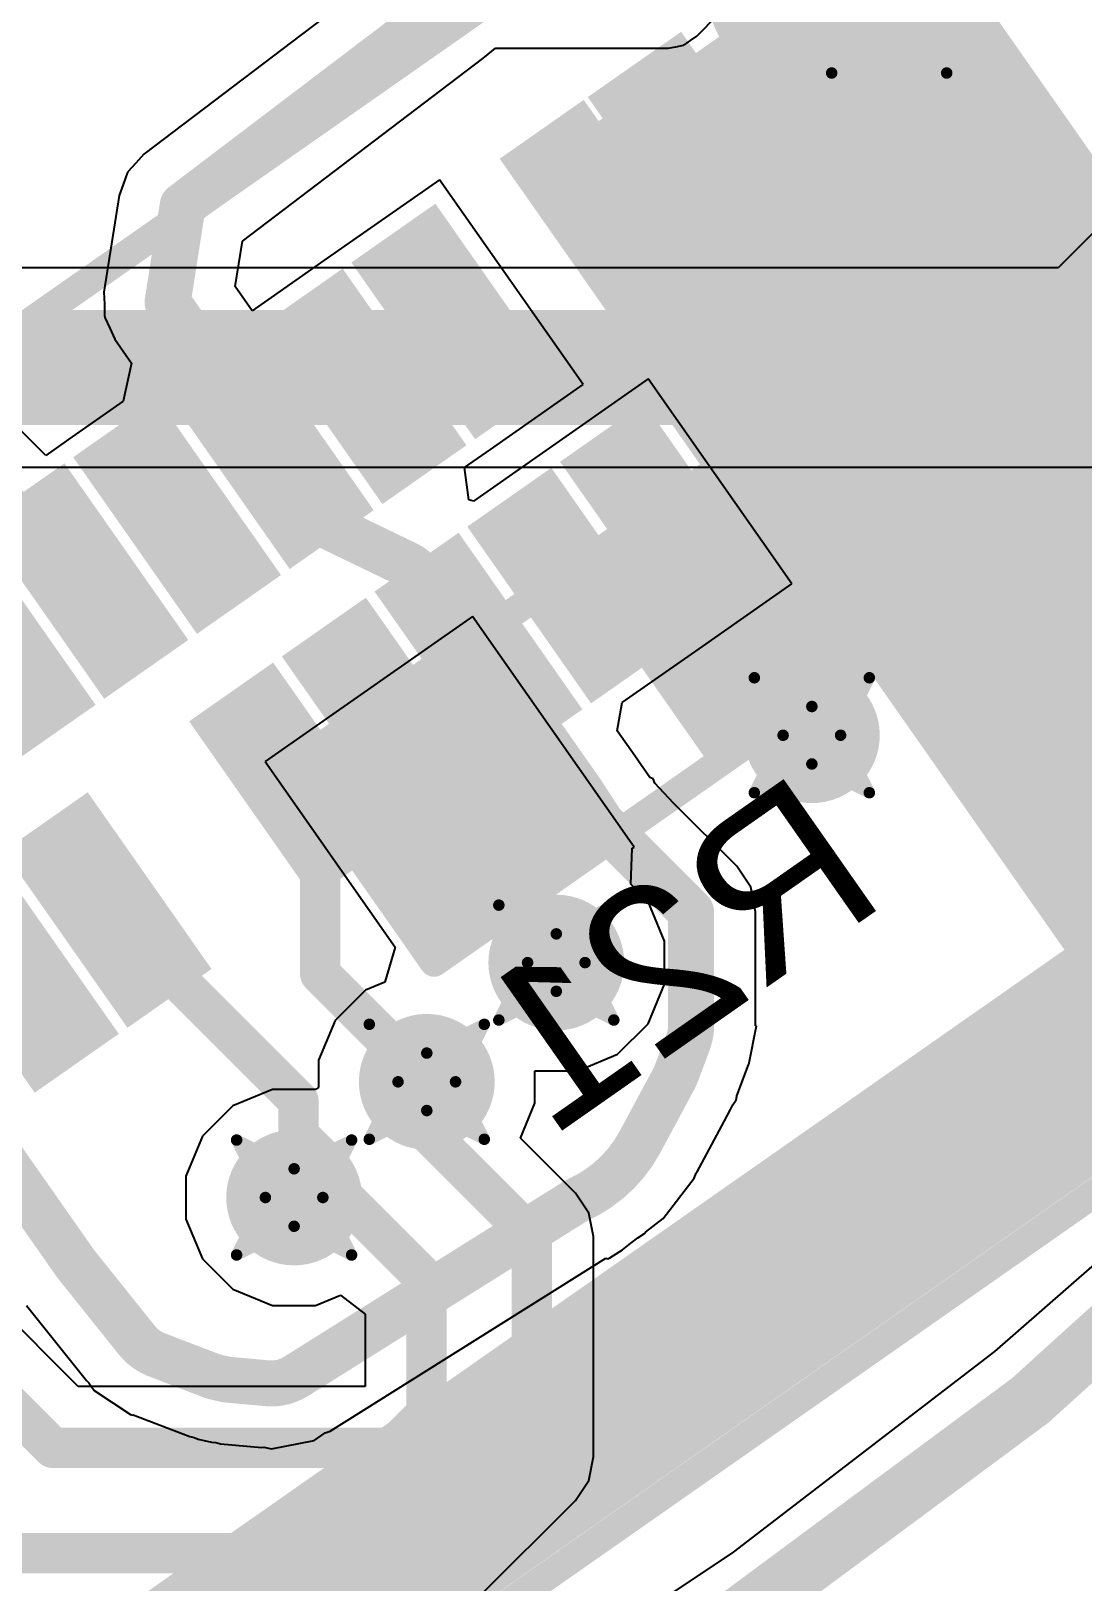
# Model space of a CAD drawing. Header units: inches. Extents: x -8 to 386, y -12 to 64.
# Drawn here: x 24.9 to 29.54, y -4.83 to 2.02 of the extents above; entities that cross this region are included whole.
import ezdxf

# ---------------------------------------------------------------- set-up
doc = ezdxf.new("R2010")
doc.units = ezdxf.units.IN
for name, color, linetype in [('Board_outline', 216, 'Continuous'), ('Bottom Layer', 5, 'Continuous'), ('Bottom Overlay', 54, 'Continuous'), ('Bottom Paste', 16, 'Continuous'), ('Bottom Solder', 6, 'Continuous'), ('Drill Drawing', 1, 'Continuous'), ('Mechanical 13', 56, 'Continuous'), ('Multi-Layer', 9, 'Continuous'), ('Pad Holes', 156, 'Continuous'), ('Top Layer', 1, 'Continuous'), ('Top Overlay', 2, 'Continuous'), ('Top Paste', 8, 'Continuous'), ('Top Solder', 216, 'Continuous'), ('Via Holes', 16, 'Continuous')]:
    doc.layers.add(name, color=color, linetype=linetype)
doc.styles.add('Arial', font='', dxfattribs={"height": 0.2})
doc.styles.get('Arial').set_extended_font_data('Arial')

msp = doc.modelspace()

# ---------------------------------------------------------------- hatches: boundary and pattern name
at = {"layer": 'Bottom Layer'}
h = msp.add_hatch(color=5, dxfattribs=at)
edge = h.paths.add_edge_path()
edge.add_arc((28.97483542459909, 1.425013457007548), 0.4250004199999999, 215.0000000000001, 395.0000000000002)
edge.add_line((29.32297538746576, 1.668783683358846), (28.74940009826759, 2.48793408934375))
edge.add_arc((28.40126013540091, 2.244163862992452), 0.4250004199999999, 35.00000000000021, 215.0000000000001)
edge.add_line((28.05312017253423, 2.000393636641154), (28.62669546173241, 1.18124323065625))
for points in [[(28.05172680291607, 0.0597714659362054), (28.56163625483214, -0.6684547014367084), (27.93744239708393, -1.105519945936206), (27.42753294516785, -0.3772937785632917)], [(26.80334220291607, -0.8143542940637944), (27.31325165483214, -1.542580461436708), (26.68905779708393, -1.979645705936205), (26.17914834516785, -1.251419538563292)]]:
    msp.add_hatch(color=5, dxfattribs=at).paths.add_polyline_path(points)
h = msp.add_hatch(color=5, dxfattribs=at)
edge = h.paths.add_edge_path()
edge.add_arc((28.3464, -1.0922), 0.2999994, 0, 360)
h = msp.add_hatch(color=5, dxfattribs=at)
edge = h.paths.add_edge_path()
edge.add_arc((27.2176367, -2.09695542), 0.2999994, 0, 360)
h = msp.add_hatch(color=5, dxfattribs=at)
edge = h.paths.add_edge_path()
edge.add_arc((26.64553218, -2.62389366), 0.2999994, 0, 360)
h = msp.add_hatch(color=5, dxfattribs=at)
edge = h.paths.add_edge_path()
edge.add_arc((26.05942972, -3.1352236), 0.2999994, 0, 360)
at = {"layer": 'Bottom Paste'}
for points in [[(28.05172680291607, 0.0597714659362054), (28.56163625483214, -0.6684547014367084), (27.93744239708393, -1.105519945936206), (27.42753294516785, -0.3772937785632917)], [(26.80334220291607, -0.8143542940637944), (27.31325165483214, -1.542580461436708), (26.68905779708393, -1.979645705936205), (26.17914834516785, -1.251419538563292)]]:
    msp.add_hatch(color=16, dxfattribs=at).paths.add_polyline_path(points)
at = {"layer": 'Bottom Solder'}
h = msp.add_hatch(color=6, dxfattribs=at)
edge = h.paths.add_edge_path()
edge.add_arc((28.97483542459909, 1.425013457007548), 0.52660042, 215.0000000000001, 395.0000000000001)
edge.add_line((29.40620123516553, 1.727059049292112), (28.83262594596735, 2.546209455277016))
edge.add_arc((28.40126013540091, 2.244163862992452), 0.52660042, 35.00000000000014, 215.0000000000001)
edge.add_line((27.96989432483447, 1.942118270707887), (28.54346961403265, 1.122967864722984))
for points in [[(28.07667728468256, 0.2012726795692331), (28.70313746846517, -0.6934051832032034), (27.91249191531744, -1.247021159569233), (27.28603173153483, -0.3523432967967964)], [(26.82829268468256, -0.6728530804307667), (27.45475286846517, -1.567530943203203), (26.66410731531744, -2.121146919569233), (26.03764713153482, -1.226469056796796)]]:
    msp.add_hatch(color=6, dxfattribs=at).paths.add_polyline_path(points)
at = {"layer": 'Multi-Layer'}
h = msp.add_hatch(color=9, dxfattribs=at)
edge = h.paths.add_edge_path()
edge.add_arc((28.97483542459909, 1.425013457007548), 0.4250004199999999, 215.0000000000001, 395.0000000000002)
edge.add_line((29.32297538746576, 1.668783683358846), (28.74940009826759, 2.48793408934375))
edge.add_arc((28.40126013540091, 2.244163862992452), 0.4250004199999999, 35.00000000000021, 215.0000000000001)
edge.add_line((28.05312017253423, 2.000393636641154), (28.62669546173241, 1.18124323065625))
at = {"layer": 'Pad Holes'}
h = msp.add_hatch(color=7, dxfattribs=at)
edge = h.paths.add_edge_path()
edge.add_arc((28.97483688148323, 1.425011376361356), 0.22499828, 214.9999999999999, 394.9999999999999)
edge.add_line((29.15914468250674, 1.554065087988871), (28.58556647954027, 2.373219655266158))
edge.add_arc((28.40125867851676, 2.244165943638644), 0.22499828, 34.99999999999985, 214.9999999999999)
edge.add_line((28.21695087749326, 2.115112232011129), (28.79052908045972, 1.295957664733841))
at = {"layer": 'Top Layer'}
h = msp.add_hatch(color=1, dxfattribs=at)
edge = h.paths.add_edge_path()
edge.add_arc((28.97483542459909, 1.425013457007548), 0.4250004199999999, 215.0000000000001, 395.0000000000002)
edge.add_line((29.32297538746576, 1.668783683358846), (28.74940009826759, 2.48793408934375))
edge.add_arc((28.40126013540091, 2.244163862992452), 0.4250004199999999, 35.00000000000021, 215.0000000000001)
edge.add_line((28.05312017253423, 2.000393636641154), (28.62669546173241, 1.18124323065625))
for points in [[(29.972, -2.7686), (31.70545856, -1.55482036), (28.79786976, 2.59764784), (27.0644112, 1.3838682)], [(27.49811949721087, 1.703340289187709), (27.74386461900635, 1.875412875947161), (28.17404754278913, 1.261047990812291), (27.92830242099365, 1.088975404052839)], [(27.1090308773605, 1.430895891417663), (27.31381847885672, 1.574289713717206), (27.7440014026395, 0.9599248285823367), (27.53921380114328, 0.8165310062827934)], [(26.45370833736049, 0.9720423514176633), (26.65849593885672, 1.115436173717207), (27.0886788626395, 0.5010712885823366), (26.88389126114328, 0.3576774662827933)], [(26.0441333373605, 0.6852484114176632), (26.24892093885672, 0.8286422337172067), (26.6791038626395, 0.2142773485823367), (26.47431626114328, 0.0708835262827934)], [(25.6345583373605, 0.3984519314176633), (25.83934593885672, 0.5418457537172066), (26.2695288626395, -0.0725191314176633), (26.06474126114328, -0.2159129537172066)], [(27.7850417173605, 0.3782665514176632), (27.98982931885672, 0.5216603737172066), (28.4200122426395, -0.0927045114176633), (28.21522464114327, -0.2360983337172066)], [(25.2249833373605, 0.1116630714176633), (25.42977093885672, 0.2550568937172066), (25.8599538626395, -0.3593079914176633), (25.65516626114328, -0.5027018137172066)], [(27.3754743373605, 0.0914853114176633), (27.58026193885672, 0.2348791337172066), (28.01044486263951, -0.3794857514176632), (27.80565726114327, -0.5228795737172066)], [(24.8154057973605, -0.1751156285823367), (25.02019339885672, -0.0317218062827934), (25.45037632263951, -0.6460866914176632), (25.24558872114328, -0.7894805137172066)], [(26.9658967973605, -0.1953086285823367), (27.17068439885672, -0.0519148062827934), (27.60086732263951, -0.6662796914176632), (27.39607972114327, -0.8096735137172065)], [(24.40583079736049, -0.4619171885823367), (24.61061839885672, -0.3185233662827933), (25.0408013226395, -0.9328882514176632), (24.83601372114328, -1.076282073717207)], [(26.55631417736049, -0.4820949485823368), (26.76110177885672, -0.3387011262827934), (27.1912847026395, -0.9530660114176632), (26.98649710114328, -1.096459833717207)], [(26.1467315573605, -0.7688863485823367), (26.35151915885672, -0.6254925262827933), (26.78170208263951, -1.239857411417663), (26.57691448114327, -1.383251233717206)], [(24.92116428, -6.309403179999999), (31.52003348, -1.68882568), (31.00826412, -0.9579432199999999), (24.40939492, -5.57852072)], [(25.7371667173605, -1.055670128582337), (25.94195431885672, -0.9122763062827934), (26.3721372426395, -1.526641191417663), (26.16734964114328, -1.670035013717206)], [(24.9180065573605, -1.629245308582337), (25.12279415885672, -1.485851486282793), (25.5529770826395, -2.100216371417663), (25.34818948114328, -2.243610193717206)], [(24.5084417173605, -1.916031628582337), (24.71322931885672, -1.772637806282793), (25.1434122426395, -2.387002691417663), (24.93862464114328, -2.530396513717206)]]:
    msp.add_hatch(color=1, dxfattribs=at).paths.add_polyline_path(points)
h = msp.add_hatch(color=1, dxfattribs=at)
edge = h.paths.add_edge_path()
edge.add_arc((28.3464, -1.0922), 0.2999994, 0, 360)
h = msp.add_hatch(color=1, dxfattribs=at)
edge = h.paths.add_edge_path()
edge.add_arc((27.2176367, -2.09695542), 0.2999994, 0, 360)
h = msp.add_hatch(color=1, dxfattribs=at)
edge = h.paths.add_edge_path()
edge.add_arc((26.64553218, -2.62389366), 0.2999994, 0, 360)
h = msp.add_hatch(color=1, dxfattribs=at)
edge = h.paths.add_edge_path()
edge.add_arc((26.05942972, -3.1352236), 0.2999994, 0, 360)
at = {"layer": 'Top Paste'}
for points in [[(27.49811949721087, 1.703340289187709), (27.74386461900635, 1.875412875947161), (28.17404754278913, 1.261047990812291), (27.92830242099365, 1.088975404052839)], [(27.1090308773605, 1.430895891417663), (27.31381847885672, 1.574289713717206), (27.7440014026395, 0.9599248285823367), (27.53921380114328, 0.8165310062827934)], [(26.45370833736049, 0.9720423514176633), (26.65849593885672, 1.115436173717207), (27.0886788626395, 0.5010712885823366), (26.88389126114328, 0.3576774662827933)], [(26.0441333373605, 0.6852484114176632), (26.24892093885672, 0.8286422337172067), (26.6791038626395, 0.2142773485823367), (26.47431626114328, 0.0708835262827934)], [(25.6345583373605, 0.3984519314176633), (25.83934593885672, 0.5418457537172066), (26.2695288626395, -0.0725191314176633), (26.06474126114328, -0.2159129537172066)], [(27.7850417173605, 0.3782665514176632), (27.98982931885672, 0.5216603737172066), (28.4200122426395, -0.0927045114176633), (28.21522464114327, -0.2360983337172066)], [(25.2249833373605, 0.1116630714176633), (25.42977093885672, 0.2550568937172066), (25.8599538626395, -0.3593079914176633), (25.65516626114328, -0.5027018137172066)], [(27.3754743373605, 0.0914853114176633), (27.58026193885672, 0.2348791337172066), (28.01044486263951, -0.3794857514176632), (27.80565726114327, -0.5228795737172066)], [(24.8154057973605, -0.1751156285823367), (25.02019339885672, -0.0317218062827934), (25.45037632263951, -0.6460866914176632), (25.24558872114328, -0.7894805137172066)], [(26.9658967973605, -0.1953086285823367), (27.17068439885672, -0.0519148062827934), (27.60086732263951, -0.6662796914176632), (27.39607972114327, -0.8096735137172065)], [(24.40583079736049, -0.4619171885823367), (24.61061839885672, -0.3185233662827933), (25.0408013226395, -0.9328882514176632), (24.83601372114328, -1.076282073717207)], [(26.55631417736049, -0.4820949485823368), (26.76110177885672, -0.3387011262827934), (27.1912847026395, -0.9530660114176632), (26.98649710114328, -1.096459833717207)], [(26.1467315573605, -0.7688863485823367), (26.35151915885672, -0.6254925262827933), (26.78170208263951, -1.239857411417663), (26.57691448114327, -1.383251233717206)], [(25.7371667173605, -1.055670128582337), (25.94195431885672, -0.9122763062827934), (26.3721372426395, -1.526641191417663), (26.16734964114328, -1.670035013717206)], [(24.9180065573605, -1.629245308582337), (25.12279415885672, -1.485851486282793), (25.5529770826395, -2.100216371417663), (25.34818948114328, -2.243610193717206)], [(24.5084417173605, -1.916031628582337), (24.71322931885672, -1.772637806282793), (25.1434122426395, -2.387002691417663), (24.93862464114328, -2.530396513717206)]]:
    msp.add_hatch(color=8, dxfattribs=at).paths.add_polyline_path(points)
at = {"layer": 'Top Solder'}
h = msp.add_hatch(color=216, dxfattribs=at)
edge = h.paths.add_edge_path()
edge.add_arc((28.97483542459909, 1.425013457007548), 0.52660042, 215.0000000000001, 395.0000000000001)
edge.add_line((29.40620123516553, 1.727059049292112), (28.83262594596735, 2.546209455277016))
edge.add_arc((28.40126013540091, 2.244163862992452), 0.52660042, 35.00000000000014, 215.0000000000001)
edge.add_line((27.96989432483447, 1.942118270707887), (28.54346961403265, 1.122967864722984))
for points in [[(27.35661828357784, 1.728290770954204), (27.76881510077284, 2.016914089580188), (28.31554875642215, 1.236097509045796), (27.90335193922715, 0.9474741904198112)], [(26.96752966372747, 1.455846373184158), (27.33876896062322, 1.715790927350234), (27.88550261627253, 0.9349743468158415), (27.51426331937678, 0.6750297926497655)], [(26.31220712372747, 0.9969928331841585), (26.68344642062322, 1.256937387350235), (27.23018007627253, 0.4761208068158413), (26.85894077937678, 0.2161762526497655)], [(25.90263212372747, 0.7101988931841586), (26.27387142062322, 0.9701434473502345), (26.82060507627252, 0.1893268668158414), (26.44936577937678, -0.0706176873502345)], [(25.49305712372747, 0.4234024131841586), (25.86429642062322, 0.6833469673502345), (26.41103007627252, -0.0974696131841586), (26.03979077937678, -0.3574141673502345)], [(27.64354050372747, 0.4032170331841586), (28.01477980062321, 0.6631615873502344), (28.56151345627253, -0.1176549931841586), (28.19027415937678, -0.3775995473502344)], [(25.08348212372747, 0.1366135531841586), (25.45472142062322, 0.3965581073502344), (26.00145507627253, -0.3842584731841586), (25.63021577937678, -0.6442030273502345)], [(27.23397312372747, 0.1164357931841586), (27.60521242062321, 0.3763803473502345), (28.15194607627253, -0.4044362331841586), (27.78070677937678, -0.6643807873502344)], [(24.67390458372747, -0.1501651468158414), (25.04514388062322, 0.1097794073502345), (25.59187753627253, -0.6710371731841586), (25.22063823937678, -0.9309817273502344)], [(26.82439558372747, -0.1703581468158414), (27.19563488062321, 0.0895864073502345), (27.74236853627253, -0.6912301731841586), (27.37112923937678, -0.9511747273502345)], [(24.26432958372747, -0.4369667068158414), (24.63556888062321, -0.1770221526497655), (25.18230253627253, -0.9578387331841586), (24.81106323937678, -1.217783287350234)], [(26.41481296372747, -0.4571444668158413), (26.78605226062322, -0.1971999126497655), (27.33278591627253, -0.9780164931841585), (26.96154661937678, -1.237961047350234)], [(26.00523034372747, -0.7439358668158413), (26.37646964062322, -0.4839913126497655), (26.92320329627253, -1.264807893184159), (26.55196399937678, -1.524752447350235)], [(25.59566550372747, -1.030719646815841), (25.96690480062322, -0.7707750926497655), (26.51363845627253, -1.551591673184159), (26.14239915937678, -1.811536227350234)], [(24.77650534372747, -1.604294826815841), (25.14774464062322, -1.344350272649765), (25.69447829627252, -2.125166853184159), (25.32323899937678, -2.385111407350235)], [(24.36694050372747, -1.891081146815841), (24.73817980062321, -1.631136592649766), (25.28491345627253, -2.411953173184159), (24.91367415937678, -2.671897727350234)]]:
    msp.add_hatch(color=216, dxfattribs=at).paths.add_polyline_path(points)
at = {"layer": 'Via Holes'}
h = msp.add_hatch(color=7, dxfattribs=at)
edge = h.paths.add_edge_path()
edge.add_arc((28.3464, -1.0922), 0.1499997, 0, 360)
h = msp.add_hatch(color=7, dxfattribs=at)
edge = h.paths.add_edge_path()
edge.add_arc((27.2176367, -2.09695542), 0.1499997, 0, 360)
h = msp.add_hatch(color=7, dxfattribs=at)
edge = h.paths.add_edge_path()
edge.add_arc((26.64553218, -2.62389366), 0.1499997, 0, 360)
h = msp.add_hatch(color=7, dxfattribs=at)
edge = h.paths.add_edge_path()
edge.add_arc((26.05942972, -3.1352236), 0.1499997, 0, 360)

# ---------------------------------------------------------------- linework, layer by layer
at = {"layer": 'Board_outline', "const_width": 0.254}
msp.add_lwpolyline([(37.53680072, 13.3604, 1), (-7.46320072, 13.3604, 1)], format="xyb", close=True, dxfattribs=at)
at = {"layer": 'Bottom Layer'}
for p, q in [((29.8111418, 1.35076184), (29.43403816, 0.9736581999999999)), ((29.43403816, 0.9736581999999999), (19.68727076, 0.9736581999999999)), ((23.22303458, 0.0931418), (29.6164, 0.0931418)), ((26.84700498, -0.56672734), (25.9315204, -1.2077573)), ((27.5608796, -1.5862427), (26.84700498, -0.56672734)), ((25.9315204, -1.2077573), (26.50639352, -2.0287615)), ((27.54723217999999, -1.75083978), (27.55305386, -1.59172148)), ((27.55305386, -1.59172148), (27.5608796, -1.5862427)), ((27.62269558, -1.82630318), (27.54723217999999, -1.75083978)), ((27.6954361, -2.00191624), (27.62269558, -1.82630318)), ((26.50639352, -2.0287615), (26.45981246, -2.18365578)), ((27.6954361, -2.1919946), (27.6954361, -2.00191624)), ((26.45981246, -2.18365578), (26.37487994, -2.21883478)), ((27.62269558, -2.36760766), (27.6954361, -2.1919946)), ((26.37487994, -2.21883478), (26.2404733, -2.35324142)), ((26.2404733, -2.35324142), (26.16773278, -2.52885448)), ((27.48828894, -2.5020143), (27.62269558, -2.36760766)), ((26.16773278, -2.52885448), (26.16773278, -2.6485596)), ((27.31267588, -2.57475482), (27.48828894, -2.5020143)), ((27.12333158, -2.71893284), (27.12333158, -2.57475482)), ((27.12333158, -2.57475482), (27.31267588, -2.57475482)), ((25.96439054, -2.6574242), (25.78877748, -2.73016472)), ((26.15446636, -2.6574242), (25.96439054, -2.6574242)), ((26.16773278, -2.6485596), (26.15446636, -2.6574242)), ((25.78877748, -2.73016472), (25.65437084, -2.86457136)), ((27.05941502, -2.87324546), (27.12333158, -2.71893284)), ((25.65437084, -2.86457136), (25.58163032, -3.04018442)), ((27.30170054, -3.11553098), (27.05941502, -2.87324546)), ((30.24873808, -2.85583884), (29.1539168, -3.815969)), ((25.58163032, -3.04018442), (25.58163032, -3.23026278)), ((27.36064632, -3.20375026), (27.30170054, -3.11553098)), ((27.38134478, -3.30781152), (27.36064632, -3.20375026)), ((25.58163032, -3.23026278), (25.65437084, -3.40587584)), ((27.38134478, -4.28193454), (27.38134478, -3.30781152)), ((25.1062363, -3.96987522), (24.52892478, -3.3925637)), ((25.65437084, -3.40587584), (25.78877748, -3.54028248)), ((25.78877748, -3.54028248), (25.96439054, -3.613023)), ((25.96439054, -3.613023), (26.1544689, -3.613023)), ((26.1544689, -3.613023), (26.26454488, -3.567429999999999)), ((26.26454488, -3.567429999999999), (26.37267522, -3.65115348)), ((26.37267522, -3.65115348), (26.37267522, -3.96987522)), ((29.1539168, -3.815969), (27.99865368, -4.702436619999999)), ((26.37267522, -3.96987522), (25.1062363, -3.96987522)), ((27.36064632, -4.3859958), (27.38134478, -4.28193454)), ((27.30170054, -4.47421508), (27.36064632, -4.3859958)), ((26.87701508, -4.89890054), (27.30170054, -4.47421508)), ((27.99865368, -4.702436619999999), (26.78786108, -5.51146218))]:
    msp.add_line(p, q, dxfattribs=at)
for points, const_width in [([(29.6164, 0.5334), (30.2514, 1.1684)], 0.508), ([(18.1864, 0.5334), (29.6164, 0.5334)], 0.508), ([(27.9945846, -0.5228742399999999), (28.3464, -1.0922)], 0.254), ([(26.7462, -1.397), (27.2176367, -2.09695542)], 0.2032), ([(26.64553218, -2.8439237), (26.64553218, -2.62389366)], 0.1778), ([(26.64553218, -2.8439237), (27.10942, -3.30781152)], 0.1778), ([(26.05942972, -3.1352236), (26.27947499999999, -3.1352236)], 0.1778), ([(26.27947499999999, -3.1352236), (26.6446, -3.500348599999999)], 0.1778), ([(27.10942, -4.28193454), (27.10942, -3.30781152)], 0.1778), ([(24.257, -3.5052), (24.9936, -4.2418)], 0.1778), ([(26.6446, -4.089399999999999), (26.6446, -3.500348599999999)], 0.1778), ([(26.4922, -4.2418), (26.6446, -4.089399999999999)], 0.1778), ([(24.9936, -4.2418), (26.4922, -4.2418)], 0.1778), ([(26.68473454, -4.706619999999999), (27.10942, -4.28193454)], 0.1778), ([(24.80106292, -4.706619999999999), (26.68473454, -4.706619999999999)], 0.1778)]:
    msp.add_lwpolyline(points, dxfattribs=dict(at, const_width=const_width))
for points, const_width in [([(29.4894, 0.5334, 1), (29.7434, 0.5334, 1)], 0.254), ([(29.4894, 0.5334, 1), (29.7434, 0.5334, 1)], 0.254), ([(27.9310846, -0.5228742399999999, 1), (28.0580846, -0.5228742399999999, 1)], 0.127), ([(28.2829, -1.0922, 1), (28.4099, -1.0922, 1)], 0.127), ([(26.6954, -1.397, 1), (26.797, -1.397, 1)], 0.1016), ([(27.1668367, -2.09695542, 1), (27.2684367, -2.09695542, 1)], 0.1016), ([(26.60108218, -2.62389366, 1), (26.68998218, -2.62389366, 1)], 0.0889), ([(26.60108218, -2.8439237, 1), (26.68998218, -2.8439237, 1)], 0.0889), ([(26.60108218, -2.8439237, 1), (26.68998218, -2.8439237, 1)], 0.0889), ([(26.01497972, -3.1352236, 1), (26.10387972, -3.1352236, 1)], 0.0889), ([(26.235025, -3.1352236, 1), (26.323925, -3.1352236, 1)], 0.0889), ([(26.235025, -3.1352236, 1), (26.323925, -3.1352236, 1)], 0.0889), ([(27.06497, -3.30781152, 1), (27.15387, -3.30781152, 1)], 0.0889), ([(27.06497, -3.30781152, 1), (27.15387, -3.30781152, 1)], 0.0889), ([(26.60015, -3.500348599999999, 1), (26.68905, -3.500348599999999, 1)], 0.0889), ([(26.60015, -3.500348599999999, 1), (26.68905, -3.500348599999999, 1)], 0.0889), ([(26.60015, -4.089399999999999, 1), (26.68905, -4.089399999999999, 1)], 0.0889), ([(26.60015, -4.089399999999999, 1), (26.68905, -4.089399999999999, 1)], 0.0889), ([(24.94915, -4.2418, 1), (25.03805, -4.2418, 1)], 0.0889), ([(24.94915, -4.2418, 1), (25.03805, -4.2418, 1)], 0.0889), ([(26.44775, -4.2418, 1), (26.53665, -4.2418, 1)], 0.0889), ([(26.44775, -4.2418, 1), (26.53665, -4.2418, 1)], 0.0889), ([(27.06497, -4.28193454, 1), (27.15387, -4.28193454, 1)], 0.0889), ([(27.06497, -4.28193454, 1), (27.15387, -4.28193454, 1)], 0.0889), ([(26.64028454, -4.706619999999999, 1), (26.72918454, -4.706619999999999, 1)], 0.0889), ([(26.64028454, -4.706619999999999, 1), (26.72918454, -4.706619999999999, 1)], 0.0889)]:
    msp.add_lwpolyline(points, format="xyb", close=True, dxfattribs=dict(at, const_width=const_width))
at = {"layer": 'Bottom Overlay', "const_width": 0.127}
for points in [[(26.06573654, -1.22230642), (28.06315698, 0.17630394)], [(28.06315698, 0.17630394), (28.67504806, -0.69756782)], [(26.67762762, -2.09617818), (28.67504806, -0.69756782)], [(26.06573654, -1.22230642), (26.67762762, -2.09617818)]]:
    msp.add_lwpolyline(points, dxfattribs=at)
at = {"layer": 'Bottom Overlay', "const_width": 0.0635}
for points in [[(28.03140698, 0.17630394, 1), (28.09490698, 0.17630394, 1)], [(28.03140698, 0.17630394, 1), (28.09490698, 0.17630394, 1)], [(28.64329806, -0.69756782, 1), (28.70679806, -0.69756782, 1)], [(28.64329806, -0.69756782, 1), (28.70679806, -0.69756782, 1)], [(26.03398654, -1.22230642, 1), (26.09748654, -1.22230642, 1)], [(26.03398654, -1.22230642, 1), (26.09748654, -1.22230642, 1)], [(26.64587762, -2.09617818, 1), (26.70937762, -2.09617818, 1)], [(26.64587762, -2.09617818, 1), (26.70937762, -2.09617818, 1)]]:
    msp.add_lwpolyline(points, format="xyb", close=True, dxfattribs=at)
at = {"layer": 'Drill Drawing'}
for points, const_width in [([(28.94204778, 1.83458866, 1), (28.43404778, 1.83458866, 1)], 0.0508), ([(28.42134778, 1.83458866, 1), (28.44674778, 1.83458866, 1)], 0.0254), ([(28.92934778, 1.83458866, 1), (28.95474778, 1.83458866, 1)], 0.0254), ([(28.0797, -0.8382, 1), (28.1051, -0.8382, 1)], 0.0254), ([(28.0797, -0.8382, 1), (28.1051, -0.8382, 1)], 0.0254), ([(28.5877, -0.8382, 1), (28.6131, -0.8382, 1)], 0.0254), ([(28.5877, -0.8382, 1), (28.6131, -0.8382, 1)], 0.0254), ([(28.3337, -0.9652, 1), (28.3591, -0.9652, 1)], 0.0254), ([(28.3337, -0.9652, 1), (28.3591, -0.9652, 1)], 0.0254), ([(28.2067, -1.0922, 1), (28.2321, -1.0922, 1)], 0.0254), ([(28.2067, -1.0922, 1), (28.2321, -1.0922, 1)], 0.0254), ([(28.4607, -1.0922, 1), (28.4861, -1.0922, 1)], 0.0254), ([(28.4607, -1.0922, 1), (28.4861, -1.0922, 1)], 0.0254), ([(28.3337, -1.2192, 1), (28.3591, -1.2192, 1)], 0.0254), ([(28.3337, -1.2192, 1), (28.3591, -1.2192, 1)], 0.0254), ([(28.0797, -1.3462, 1), (28.1051, -1.3462, 1)], 0.0254), ([(28.0797, -1.3462, 1), (28.1051, -1.3462, 1)], 0.0254), ([(28.5877, -1.3462, 1), (28.6131, -1.3462, 1)], 0.0254), ([(28.5877, -1.3462, 1), (28.6131, -1.3462, 1)], 0.0254), ([(26.9509367, -1.84295542, 1), (26.9763367, -1.84295542, 1)], 0.0254), ([(26.9509367, -1.84295542, 1), (26.9763367, -1.84295542, 1)], 0.0254), ([(27.4589367, -1.84295542, 1), (27.4843367, -1.84295542, 1)], 0.0254), ([(27.4589367, -1.84295542, 1), (27.4843367, -1.84295542, 1)], 0.0254), ([(27.2049367, -1.96995542, 1), (27.2303367, -1.96995542, 1)], 0.0254), ([(27.2049367, -1.96995542, 1), (27.2303367, -1.96995542, 1)], 0.0254), ([(27.0779367, -2.09695542, 1), (27.1033367, -2.09695542, 1)], 0.0254), ([(27.0779367, -2.09695542, 1), (27.1033367, -2.09695542, 1)], 0.0254), ([(27.3319367, -2.09695542, 1), (27.3573367, -2.09695542, 1)], 0.0254), ([(27.3319367, -2.09695542, 1), (27.3573367, -2.09695542, 1)], 0.0254), ([(27.2049367, -2.22395542, 1), (27.2303367, -2.22395542, 1)], 0.0254), ([(27.2049367, -2.22395542, 1), (27.2303367, -2.22395542, 1)], 0.0254), ([(26.9509367, -2.35095542, 1), (26.9763367, -2.35095542, 1)], 0.0254), ([(26.9509367, -2.35095542, 1), (26.9763367, -2.35095542, 1)], 0.0254), ([(27.4589367, -2.35095542, 1), (27.4843367, -2.35095542, 1)], 0.0254), ([(27.4589367, -2.35095542, 1), (27.4843367, -2.35095542, 1)], 0.0254), ([(26.37883218, -2.36989366, 1), (26.40423218, -2.36989366, 1)], 0.0254), ([(26.37883218, -2.36989366, 1), (26.40423218, -2.36989366, 1)], 0.0254), ([(26.88683218, -2.36989366, 1), (26.91223218, -2.36989366, 1)], 0.0254), ([(26.88683218, -2.36989366, 1), (26.91223218, -2.36989366, 1)], 0.0254), ([(26.63283218, -2.49689366, 1), (26.65823218, -2.49689366, 1)], 0.0254), ([(26.63283218, -2.49689366, 1), (26.65823218, -2.49689366, 1)], 0.0254), ([(26.50583218, -2.62389366, 1), (26.53123218, -2.62389366, 1)], 0.0254), ([(26.50583218, -2.62389366, 1), (26.53123218, -2.62389366, 1)], 0.0254), ([(26.75983218, -2.62389366, 1), (26.78523218, -2.62389366, 1)], 0.0254), ([(26.75983218, -2.62389366, 1), (26.78523218, -2.62389366, 1)], 0.0254), ([(26.63283218, -2.75089366, 1), (26.65823218, -2.75089366, 1)], 0.0254), ([(26.63283218, -2.75089366, 1), (26.65823218, -2.75089366, 1)], 0.0254), ([(25.79272972, -2.8812236, 1), (25.81812972, -2.8812236, 1)], 0.0254), ([(25.79272972, -2.8812236, 1), (25.81812972, -2.8812236, 1)], 0.0254), ([(26.30072972, -2.8812236, 1), (26.32612972, -2.8812236, 1)], 0.0254), ([(26.30072972, -2.8812236, 1), (26.32612972, -2.8812236, 1)], 0.0254), ([(26.37883218, -2.87789366, 1), (26.40423218, -2.87789366, 1)], 0.0254), ([(26.37883218, -2.87789366, 1), (26.40423218, -2.87789366, 1)], 0.0254), ([(26.88683218, -2.87789366, 1), (26.91223218, -2.87789366, 1)], 0.0254), ([(26.88683218, -2.87789366, 1), (26.91223218, -2.87789366, 1)], 0.0254), ([(26.04672972, -3.0082236, 1), (26.07212972, -3.0082236, 1)], 0.0254), ([(26.04672972, -3.0082236, 1), (26.07212972, -3.0082236, 1)], 0.0254), ([(25.91972972, -3.1352236, 1), (25.94512972, -3.1352236, 1)], 0.0254), ([(25.91972972, -3.1352236, 1), (25.94512972, -3.1352236, 1)], 0.0254), ([(26.17372972, -3.1352236, 1), (26.19912972, -3.1352236, 1)], 0.0254), ([(26.17372972, -3.1352236, 1), (26.19912972, -3.1352236, 1)], 0.0254), ([(26.04672972, -3.2622236, 1), (26.07212972, -3.2622236, 1)], 0.0254), ([(26.04672972, -3.2622236, 1), (26.07212972, -3.2622236, 1)], 0.0254), ([(25.79272972, -3.3892236, 1), (25.81812972, -3.3892236, 1)], 0.0254), ([(25.79272972, -3.3892236, 1), (25.81812972, -3.3892236, 1)], 0.0254), ([(26.30072972, -3.3892236, 1), (26.32612972, -3.3892236, 1)], 0.0254), ([(26.30072972, -3.3892236, 1), (26.32612972, -3.3892236, 1)], 0.0254)]:
    msp.add_lwpolyline(points, format="xyb", close=True, dxfattribs=dict(at, const_width=const_width))
at = {"layer": 'Drill Drawing', "const_width": 0.0508}
for points in [[(28.0924, -0.8382), (28.3464, -0.9652)], [(28.0924, -0.8382), (28.2194, -1.0922)], [(28.3464, -0.9652), (28.6004, -0.8382)], [(28.4734, -1.0922), (28.6004, -0.8382)], [(28.0924, -1.3462), (28.2194, -1.0922)], [(28.4734, -1.0922), (28.6004, -1.3462)], [(28.0924, -1.3462), (28.3464, -1.2192)], [(28.3464, -1.2192), (28.6004, -1.3462)], [(26.9636367, -1.84295542), (27.2176367, -1.96995542)], [(26.9636367, -1.84295542), (27.0906367, -2.09695542)], [(27.2176367, -1.96995542), (27.4716367, -1.84295542)], [(27.3446367, -2.09695542), (27.4716367, -1.84295542)], [(26.9636367, -2.35095542), (27.0906367, -2.09695542)], [(27.3446367, -2.09695542), (27.4716367, -2.35095542)], [(26.9636367, -2.35095542), (27.2176367, -2.22395542)], [(27.2176367, -2.22395542), (27.4716367, -2.35095542)], [(26.39153218, -2.36989366), (26.64553218, -2.49689366)], [(26.39153218, -2.36989366), (26.51853218, -2.62389366)], [(26.64553218, -2.49689366), (26.89953218, -2.36989366)], [(26.77253218, -2.62389366), (26.89953218, -2.36989366)], [(26.39153218, -2.87789366), (26.51853218, -2.62389366)], [(26.77253218, -2.62389366), (26.89953218, -2.87789366)], [(26.39153218, -2.87789366), (26.64553218, -2.75089366)], [(26.64553218, -2.75089366), (26.89953218, -2.87789366)], [(25.80542972, -2.8812236), (26.05942972, -3.0082236)], [(25.80542972, -2.8812236), (25.93242972, -3.1352236)], [(26.05942972, -3.0082236), (26.31342972, -2.8812236)], [(26.18642972, -3.1352236), (26.31342972, -2.8812236)], [(25.80542972, -3.3892236), (25.93242972, -3.1352236)], [(26.18642972, -3.1352236), (26.31342972, -3.3892236)], [(25.80542972, -3.3892236), (26.05942972, -3.2622236)], [(26.05942972, -3.2622236), (26.31342972, -3.3892236)]]:
    msp.add_lwpolyline(points, dxfattribs=at)
at = {"layer": 'Mechanical 13', "const_width": 0.127}
msp.add_lwpolyline([(20.27718322, -2.49827288), (28.34583104, 3.15145166)], dxfattribs=at)
at = {"layer": 'Top Layer'}
for p, q in [((26.53951766, 2.34510326), (25.39506478, 1.47572222)), ((27.83969286, 1.99828658), (27.92851158, 2.0890611)), ((27.80964212, 1.97773036), (27.83830348, 1.99687942)), ((27.83830348, 1.99687942), (27.83886481999999, 1.99772016)), ((27.83886481999999, 1.99772016), (27.83969286, 1.99828658)), ((26.90078948, 1.90425578), (26.94928062, 1.94378326)), ((26.94928062, 1.94378326), (27.7101173, 1.94378326)), ((27.7101173, 1.94378326), (27.71110282, 1.94397884)), ((27.71110282, 1.94397884), (27.71209342, 1.94379342)), ((27.71209342, 1.94379342), (27.74576366, 1.95087494)), ((27.74576366, 1.95087494), (27.77948978, 1.95758308)), ((27.77948978, 1.95758308), (27.78032798, 1.95814188)), ((27.78032798, 1.95814188), (27.7813135, 1.95835016)), ((27.7813135, 1.95835016), (27.80964212, 1.97773036)), ((25.83110658, 1.0914634), (26.89312122, 1.89822074)), ((26.89312122, 1.89822074), (26.89640798, 1.90193168)), ((26.89640798, 1.90193168), (26.90078948, 1.90425578)), ((24.96215734, 0.14469364), (23.44992008, 1.6569309)), ((25.39506478, 1.47572222), (25.36005342, 1.43618966)), ((25.32137176, 1.39250928), (25.30410484, 1.34244588)), ((25.32323104, 1.39460986), (25.32137176, 1.39250928)), ((25.32419878, 1.39724638), (25.32323104, 1.39460986)), ((25.36005342, 1.43618966), (25.32419878, 1.39724638)), ((25.30410484, 1.34244588), (25.28593368, 1.29288794)), ((26.70215894, 1.36306306), (26.2060817, 1.01570536)), ((27.3363055, 0.4574082799999999), (26.70215894, 1.36306306)), ((25.28593368, 1.29288794), (25.2191012, 0.86548722)), ((25.79974012, 0.89086944), (25.83110658, 1.0914634)), ((26.20608424, 1.01570028), (25.8747768, 0.783717)), ((26.2060817, 1.01570536), (26.20608424, 1.01570028)), ((25.2191012, 0.86548722), (25.22127798, 0.8127009399999999)), ((25.8747768, 0.783717), (25.79974012, 0.89086944)), ((25.22127798, 0.8127009399999999), (25.22243622, 0.7598029)), ((25.22243622, 0.7598029), (25.22356398, 0.7572374999999999)), ((25.22356398, 0.7572374999999999), (25.22368082, 0.75442826)), ((25.22368082, 0.75442826), (25.24595662, 0.70635368)), ((25.24595662, 0.70635368), (25.2672088, 0.65806574)), ((25.2672088, 0.65806574), (25.3413514, 0.5521934599999999)), ((25.3413514, 0.5521934599999999), (25.3040388, 0.38407086)), ((27.62392494, 0.48250602), (27.1278477, 0.13514832)), ((28.2580715, -0.42314876), (27.62392494, 0.48250602)), ((26.92672796, 0.17061942), (27.3363055, 0.4574082799999999)), ((25.3040388, 0.38407086), (25.06386148, 0.21589746)), ((25.0638564, 0.21590508), (24.96215734, 0.14469364)), ((25.06386148, 0.21589746), (25.0638564, 0.21590508)), ((26.81230096, 0.09049004), (26.9267305, 0.17061434)), ((26.9267305, 0.17061434), (26.92672796, 0.17061942)), ((26.83150844, -0.05110226), (26.81230096, 0.09049004)), ((27.12785024, 0.13514578), (26.85212308, -0.05791962)), ((27.1278477, 0.13514832), (27.12785024, 0.13514578)), ((26.85129758, -0.05813044), (26.83150844, -0.05110226)), ((26.85212308, -0.05791962), (26.85129758, -0.05813044)), ((27.84849142, -0.7099401599999999), (28.2580715, -0.42314876)), ((27.50881976, -0.9477857599999999), (27.84849396, -0.7099426999999999)), ((27.84849396, -0.7099426999999999), (27.84849142, -0.7099401599999999)), ((27.48676748, -1.07286044), (27.50881976, -0.9477857599999999)), ((27.5637498, -1.18279672), (27.48676748, -1.07286044)), ((27.56396316, -1.18328186), (27.5637498, -1.18279672)), ((27.63142048, -1.27957834), (27.56396316, -1.18328186)), ((27.64550478, -1.28541526), (27.63142048, -1.27957834)), ((27.65304096, -1.30361182), (27.64550478, -1.28541526)), ((27.73491532, -1.39196572), (27.65304096, -1.30361182)), ((28.01442454, -1.67147748), (27.73491532, -1.39196572)), ((28.01443216, -1.67148256), (28.01442454, -1.67147748)), ((28.07618464, -1.763903), (28.01443216, -1.67148256)), ((28.09786862, -1.8729198), (28.07618464, -1.763903)), ((28.09786862, -2.23005142), (28.09786862, -1.8729198)), ((28.09787116, -2.376144599999999), (28.09786862, -2.23005142)), ((28.06769596, -2.54786892), (28.10185134, -2.37615222)), ((28.10185134, -2.37615222), (28.09787116, -2.376144599999999)), ((28.01473442, -2.6863548), (28.06645644, -2.5484328)), ((28.06645644, -2.5484328), (28.0676985, -2.54786892)), ((28.0676985, -2.54786892), (28.06769596, -2.54786892)), ((27.98775708, -2.745867), (27.99702554, -2.72620486)), ((27.99702554, -2.72620486), (28.01234428, -2.70328898)), ((28.01234428, -2.70328898), (28.01564374, -2.6866977)), ((28.01564374, -2.6866977), (28.01473442, -2.6863548)), ((27.83785898, -3.02503586), (27.96061718, -2.79639776)), ((27.96061718, -2.79639776), (27.98775708, -2.745867)), ((30.24873808, -2.85583884), (29.1539168, -3.815969)), ((27.68890322, -3.22870322), (27.82656106, -3.04930556)), ((27.82656106, -3.04930556), (27.835352, -3.02808132)), ((27.835352, -3.02808132), (27.83785898, -3.02503586)), ((27.6077807, -3.29391518), (27.6118447, -3.28783188)), ((27.6118447, -3.28783188), (27.68890322, -3.22870322)), ((27.5095081, -3.3663636), (27.5471255, -3.33749142)), ((27.5471255, -3.33749142), (27.57787474, -3.31389736)), ((27.57787474, -3.31389736), (27.6077807, -3.29391518)), ((26.21917286, -4.167210359999999), (27.4359751, -3.40372954)), ((27.4359751, -3.40372954), (27.44452982, -3.4062416)), ((27.44452982, -3.4062416), (27.4545933, -3.402076)), ((27.4545933, -3.402076), (27.5094319, -3.36640932)), ((27.5094319, -3.36640932), (27.5095081, -3.3663636)), ((24.87750676, -3.61290616), (25.14277166, -3.94448792)), ((29.1539168, -3.815969), (27.99865368, -4.702436619999999)), ((25.14277166, -3.94448792), (25.14312726, -3.944934959999999)), ((25.14312726, -3.944934959999999), (25.14313234, -3.94494004)), ((25.14313234, -3.94494004), (25.14317806, -3.94499592)), ((25.14317806, -3.94499592), (25.14695758, -3.94817854)), ((25.14695758, -3.94817854), (25.15334314, -3.95358366)), ((25.15334314, -3.95358366), (25.17636062, -3.9880286)), ((25.17636062, -3.9880286), (25.33599454, -4.09470352)), ((25.33599454, -4.09470352), (25.34691654, -4.09687268)), ((25.34691654, -4.09687268), (25.34734326, -4.0957754)), ((25.34734326, -4.0957754), (25.34847102, -4.09540202)), ((25.34847102, -4.09540202), (25.59940778, -4.191919479999999)), ((26.1479919, -4.20842694), (26.19707994, -4.17562792)), ((26.19707994, -4.17562792), (26.21917286, -4.167210359999999)), ((25.59940778, -4.191919479999999), (25.61858224, -4.1952291)), ((25.61858224, -4.1952291), (25.63628858, -4.20330376)), ((25.63628858, -4.20330376), (25.69410406, -4.21693848)), ((25.69410406, -4.21693848), (25.71431484, -4.21765222)), ((25.71431484, -4.21765222), (25.73370774, -4.22337484)), ((25.73370774, -4.22337484), (25.91614832, -4.23995596)), ((25.91614832, -4.23995596), (25.92512722, -4.23900854)), ((25.92512722, -4.23900854), (25.959689, -4.245881779999999)), ((25.959689, -4.245881779999999), (26.1479919, -4.20842694)), ((27.99865368, -4.702436619999999), (26.78786108, -5.51146218))]:
    msp.add_line(p, q, dxfattribs=at)
for points, const_width in [([(25.567386, 1.24887736), (26.7208, 2.1250656)], 0.2032), ([(23.25763954, 1.46465036), (25.13289106, -0.41060116)], 0.1778), ([(25.50055352, 0.8214766399999999), (25.567386, 1.24887736)], 0.2032), ([(25.50055352, 0.8214766399999999), (25.80169592, 0.39145464)], 0.2032), ([(25.80169592, 0.39145464), (25.9520436, 0.1629664)], 0.2032), ([(25.9520436, 0.1629664), (26.11689214, -0.05536692)], 0.2032), ([(26.11689214, -0.05536692), (26.1892796, -0.15874492)], 0.2032), ([(26.1892796, -0.15874492), (26.56250212, -0.33911286)], 0.2032), ([(26.56250212, -0.33911286), (26.58138956, -0.3505809599999999)], 0.2032), ([(26.58138956, -0.3505809599999999), (26.61726706, -0.38645846)], 0.2032), ([(26.61726706, -0.38645846), (26.70042666, -0.5052161599999999)], 0.2032), ([(26.70042666, -0.5052161599999999), (26.87379944, -0.71758048)], 0.2032), ([(26.87379944, -0.71758048), (27.04163502, -0.9338233799999999)], 0.2032), ([(27.04163502, -0.9338233799999999), (27.3304, -1.3462)], 0.2032), ([(26.51501682, -1.05517442), (26.67183388, -1.27912876)], 0.2032), ([(26.05465198, -1.29115566), (26.1745603, -1.41106398)], 0.1778), ([(26.67183388, -1.27912876), (27.1076928, -1.90156338)], 0.2032), ([(27.3304, -1.3462), (27.40709276, -1.4641957)], 0.2032), ([(26.1745603, -2.1464397), (26.1745603, -1.41106398)], 0.1778), ([(27.40709276, -1.4641957), (27.40782682, -1.46532346)], 0.2032), ([(27.45762352, -1.51755602), (27.45763114, -1.51755602)], 0.2032), ([(27.45763114, -1.51755602), (27.81299492, -1.8729198)], 0.2032), ([(25.23549182, -1.86473084), (25.23549436, -1.86473084)], 0.1778), ([(25.23549436, -1.86473084), (26.07883278, -2.70806926)], 0.1778), ([(27.81299492, -2.2300565), (27.81299492, -1.8729198)], 0.2032), ([(27.1076928, -1.90156338), (27.20090826, -2.06061564)], 0.2032), ([(27.20090826, -2.06061564), (27.20134006, -2.06136494)], 0.2032), ([(26.1745603, -2.1464397), (26.5084052, -2.4802846)], 0.1778), ([(27.81299492, -2.2300565), (27.81299745999999, -2.37615222)], 0.2032), ([(26.5084052, -2.4802846), (26.7297154, -2.4802846)], 0.1778), ([(26.7297154, -2.53971044), (26.7297154, -2.4802846)], 0.1778), ([(27.74799886, -2.58633468), (27.8000587, -2.44750336)], 0.2032), ([(26.64553218, -2.62389366), (26.7297154, -2.53971044)], 0.1778), ([(27.58687396, -2.89028124), (27.7367619, -2.61110984)], 0.2032), ([(24.56318684, -2.66924282), (25.0914789, -3.42368886)], 0.2032), ([(26.07883278, -2.85862776), (26.07883278, -2.70806926)], 0.1778), ([(26.07883278, -2.85862776), (26.1797292, -2.95952418)], 0.1778), ([(26.1797292, -3.0302708), (26.1797292, -2.95952418)], 0.1778), ([(26.0747764, -3.1352236), (26.1797292, -3.0302708)], 0.1778), ([(26.067766, -3.92590528), (27.29867286, -3.15357256)], 0.2032), ([(26.05942972, -3.1352236), (26.0747764, -3.1352236)], 0.1778), ([(27.32023746, -3.14179712), (27.3223355, -3.14081414)], 0.2032), ([(25.0914789, -3.42368886), (25.09213676, -3.4246312)], 0.2032), ([(25.09995488, -3.43494614), (25.36562618, -3.7670359)], 0.2032), ([(25.36562618, -3.7670359), (25.36607068, -3.7675947)], 0.2032), ([(25.4507365, -3.82951736), (25.70167326, -3.926034819999999)], 0.2032), ([(25.70167326, -3.926034819999999), (25.75949128, -3.93966954)], 0.2032), ([(25.75949128, -3.93966954), (25.94129686, -3.95619224)], 0.2032), ([(25.94129686, -3.95619224), (25.94210204, -3.9562659)], 0.2032)]:
    msp.add_lwpolyline(points, dxfattribs=dict(at, const_width=const_width))
for points, const_width in [([(25.516586, 1.24887736, 1), (25.618186, 1.24887736, 1)], 0.1016), ([(25.516586, 1.24887736, 1), (25.618186, 1.24887736, 1)], 0.1016), ([(25.44975352, 0.8214766399999999, 1), (25.55135352, 0.8214766399999999, 1)], 0.1016), ([(25.44975352, 0.8214766399999999, 1), (25.55135352, 0.8214766399999999, 1)], 0.1016), ([(25.75089592, 0.39145464, 1), (25.85249592, 0.39145464, 1)], 0.1016), ([(25.75089592, 0.39145464, 1), (25.85249592, 0.39145464, 1)], 0.1016), ([(25.9012436, 0.1629664, 1), (26.00284359999999, 0.1629664, 1)], 0.1016), ([(25.9012436, 0.1629664, 1), (26.00284359999999, 0.1629664, 1)], 0.1016), ([(26.06609214, -0.05536692, 1), (26.16769214, -0.05536692, 1)], 0.1016), ([(26.06609214, -0.05536692, 1), (26.16769214, -0.05536692, 1)], 0.1016), ([(26.1384796, -0.15874492, 1), (26.2400796, -0.15874492, 1)], 0.1016), ([(26.1384796, -0.15874492, 1), (26.2400796, -0.15874492, 1)], 0.1016), ([(26.51170212, -0.33911286, 1), (26.61330212, -0.33911286, 1)], 0.1016), ([(26.51170212, -0.33911286, 1), (26.61330212, -0.33911286, 1)], 0.1016), ([(26.53058956, -0.3505809599999999, 1), (26.63218956, -0.3505809599999999, 1)], 0.1016), ([(26.53058956, -0.3505809599999999, 1), (26.63218956, -0.3505809599999999, 1)], 0.1016), ([(25.08844106, -0.41060116, 1), (25.17734106, -0.41060116, 1)], 0.0889), ([(26.56646706, -0.38645846, 1), (26.66806706, -0.38645846, 1)], 0.1016), ([(26.56646706, -0.38645846, 1), (26.66806706, -0.38645846, 1)], 0.1016), ([(26.64962666, -0.5052161599999999, 1), (26.75122666, -0.5052161599999999, 1)], 0.1016), ([(26.64962666, -0.5052161599999999, 1), (26.75122666, -0.5052161599999999, 1)], 0.1016), ([(26.82299944, -0.71758048, 1), (26.92459944, -0.71758048, 1)], 0.1016), ([(26.82299944, -0.71758048, 1), (26.92459944, -0.71758048, 1)], 0.1016), ([(26.99083502, -0.9338233799999999, 1), (27.09243502, -0.9338233799999999, 1)], 0.1016), ([(26.99083502, -0.9338233799999999, 1), (27.09243502, -0.9338233799999999, 1)], 0.1016), ([(26.46421682, -1.05517442, 1), (26.56581682, -1.05517442, 1)], 0.1016), ([(26.01020198, -1.29115566, 1), (26.09910198, -1.29115566, 1)], 0.0889), ([(26.62103388, -1.27912876, 1), (26.72263388, -1.27912876, 1)], 0.1016), ([(26.62103388, -1.27912876, 1), (26.72263388, -1.27912876, 1)], 0.1016), ([(27.2796, -1.3462, 1), (27.3812, -1.3462, 1)], 0.1016), ([(27.2796, -1.3462, 1), (27.3812, -1.3462, 1)], 0.1016), ([(26.1301103, -1.41106398, 1), (26.2190103, -1.41106398, 1)], 0.0889), ([(26.1301103, -1.41106398, 1), (26.2190103, -1.41106398, 1)], 0.0889), ([(27.35629276, -1.4641957, 1), (27.45789276, -1.4641957, 1)], 0.1016), ([(27.35629276, -1.4641957, 1), (27.45789276, -1.4641957, 1)], 0.1016), ([(27.35702682, -1.46532346, 1), (27.45862682, -1.46532346, 1)], 0.1016), ([(27.35702682, -1.46532346, 1), (27.45862682, -1.46532346, 1)], 0.1016), ([(27.40682352, -1.51755602, 1), (27.50842352, -1.51755602, 1)], 0.1016), ([(27.40682352, -1.51755602, 1), (27.50842352, -1.51755602, 1)], 0.1016), ([(27.40683114, -1.51755602, 1), (27.50843114, -1.51755602, 1)], 0.1016), ([(27.40683114, -1.51755602, 1), (27.50843114, -1.51755602, 1)], 0.1016), ([(25.19104182, -1.86473084, 1), (25.27994182, -1.86473084, 1)], 0.0889), ([(25.19104436, -1.86473084, 1), (25.27994436, -1.86473084, 1)], 0.0889), ([(25.19104436, -1.86473084, 1), (25.27994436, -1.86473084, 1)], 0.0889), ([(27.76219492, -1.8729198, 1), (27.86379492, -1.8729198, 1)], 0.1016), ([(27.76219492, -1.8729198, 1), (27.86379492, -1.8729198, 1)], 0.1016), ([(27.0568928, -1.90156338, 1), (27.1584928, -1.90156338, 1)], 0.1016), ([(27.0568928, -1.90156338, 1), (27.1584928, -1.90156338, 1)], 0.1016), ([(27.15010826, -2.06061564, 1), (27.25170826, -2.06061564, 1)], 0.1016), ([(27.15010826, -2.06061564, 1), (27.25170826, -2.06061564, 1)], 0.1016), ([(27.15054006, -2.06136494, 1), (27.25214006, -2.06136494, 1)], 0.1016), ([(26.1301103, -2.1464397, 1), (26.2190103, -2.1464397, 1)], 0.0889), ([(26.1301103, -2.1464397, 1), (26.2190103, -2.1464397, 1)], 0.0889), ([(27.76219492, -2.2300565, 1), (27.86379492, -2.2300565, 1)], 0.1016), ([(27.76219492, -2.2300565, 1), (27.86379492, -2.2300565, 1)], 0.1016), ([(27.76219746, -2.37615222, 1), (27.86379746, -2.37615222, 1)], 0.1016), ([(27.76219746, -2.37615222, 1), (27.86379746, -2.37615222, 1)], 0.1016), ([(26.4639552, -2.4802846, 1), (26.5528552, -2.4802846, 1)], 0.0889), ([(26.4639552, -2.4802846, 1), (26.5528552, -2.4802846, 1)], 0.0889), ([(26.6852654, -2.4802846, 1), (26.7741654, -2.4802846, 1)], 0.0889), ([(26.6852654, -2.4802846, 1), (26.7741654, -2.4802846, 1)], 0.0889), ([(27.7492587, -2.44750336, 1), (27.8508587, -2.44750336, 1)], 0.1016), ([(27.7492587, -2.44750336, 1), (27.8508587, -2.44750336, 1)], 0.1016), ([(26.6852654, -2.53971044, 1), (26.7741654, -2.53971044, 1)], 0.0889), ([(26.6852654, -2.53971044, 1), (26.7741654, -2.53971044, 1)], 0.0889), ([(26.60108218, -2.62389366, 1), (26.68998218, -2.62389366, 1)], 0.0889), ([(27.6859619, -2.61110984, 1), (27.7875619, -2.61110984, 1)], 0.1016), ([(27.68596444, -2.61110984, 1), (27.78756444, -2.61110984, 1)], 0.1016), ([(27.69719886, -2.58633468, 1), (27.79879886, -2.58633468, 1)], 0.1016), ([(27.69719886, -2.58633468, 1), (27.79879886, -2.58633468, 1)], 0.1016), ([(26.03438278, -2.70806926, 1), (26.12328278, -2.70806926, 1)], 0.0889), ([(26.03438278, -2.70806926, 1), (26.12328278, -2.70806926, 1)], 0.0889), ([(26.03438278, -2.85862776, 1), (26.12328278, -2.85862776, 1)], 0.0889), ([(26.03438278, -2.85862776, 1), (26.12328278, -2.85862776, 1)], 0.0889), ([(27.53607396, -2.89028124, 1), (27.63767396, -2.89028124, 1)], 0.1016), ([(27.53607396, -2.89028124, 1), (27.63767396, -2.89028124, 1)], 0.1016), ([(26.1352792, -2.95952418, 1), (26.2241792, -2.95952418, 1)], 0.0889), ([(26.1352792, -2.95952418, 1), (26.2241792, -2.95952418, 1)], 0.0889), ([(26.1352792, -3.0302708, 1), (26.2241792, -3.0302708, 1)], 0.0889), ([(26.1352792, -3.0302708, 1), (26.2241792, -3.0302708, 1)], 0.0889), ([(27.35554346, -3.09247794, 1), (27.45714346, -3.09247794, 1)], 0.1016), ([(27.35554346, -3.09247794, 1), (27.45714346, -3.09247794, 1)], 0.1016), ([(26.01497972, -3.1352236, 1), (26.10387972, -3.1352236, 1)], 0.0889), ([(26.0303264, -3.1352236, 1), (26.1192264, -3.1352236, 1)], 0.0889), ([(26.0303264, -3.1352236, 1), (26.1192264, -3.1352236, 1)], 0.0889), ([(27.24787286, -3.15357256, 1), (27.34947286, -3.15357256, 1)], 0.1016), ([(27.24787286, -3.15357256, 1), (27.34947286, -3.15357256, 1)], 0.1016), ([(27.26943492, -3.14179712, 1), (27.37103492, -3.14179712, 1)], 0.1016), ([(27.26943746, -3.14179712, 1), (27.37103746, -3.14179712, 1)], 0.1016), ([(27.2715355, -3.14081414, 1), (27.3731355, -3.14081414, 1)], 0.1016), ([(27.2715355, -3.14081414, 1), (27.3731355, -3.14081414, 1)], 0.1016), ([(25.0406789, -3.42368886, 1), (25.1422789, -3.42368886, 1)], 0.1016), ([(25.0406789, -3.42368886, 1), (25.1422789, -3.42368886, 1)], 0.1016), ([(25.04133676, -3.4246312, 1), (25.14293676, -3.4246312, 1)], 0.1016), ([(25.0413393, -3.4246312, 1), (25.1429393, -3.4246312, 1)], 0.1016), ([(25.04915488, -3.43494614, 1), (25.15075488, -3.43494614, 1)], 0.1016), ([(25.04915488, -3.43494614, 1), (25.15075488, -3.43494614, 1)], 0.1016), ([(25.31482618, -3.7670359, 1), (25.41642617999999, -3.7670359, 1)], 0.1016), ([(25.31482618, -3.7670359, 1), (25.41642617999999, -3.7670359, 1)], 0.1016), ([(25.31527068, -3.7675947, 1), (25.41687068, -3.7675947, 1)], 0.1016), ([(25.31527322, -3.7675947, 1), (25.41687322, -3.7675947, 1)], 0.1016), ([(25.3999365, -3.82951482, 1), (25.5015365, -3.82951482, 1)], 0.1016), ([(25.3999365, -3.82951736, 1), (25.5015365, -3.82951736, 1)], 0.1016), ([(25.65087326, -3.926034819999999, 1), (25.75247326, -3.926034819999999, 1)], 0.1016), ([(25.65087326, -3.926034819999999, 1), (25.75247326, -3.926034819999999, 1)], 0.1016), ([(25.70869128, -3.93966954, 1), (25.81029128, -3.93966954, 1)], 0.1016), ([(25.70869128, -3.93966954, 1), (25.81029128, -3.93966954, 1)], 0.1016), ([(26.016966, -3.92590528, 1), (26.118566, -3.92590528, 1)], 0.1016), ([(26.016966, -3.92590528, 1), (26.118566, -3.92590528, 1)], 0.1016), ([(25.89049686, -3.95619224, 1), (25.99209686, -3.95619224, 1)], 0.1016), ([(25.89049686, -3.95619224, 1), (25.99209686, -3.95619224, 1)], 0.1016), ([(25.89130204, -3.9562659, 1), (25.99290204, -3.9562659, 1)], 0.1016), ([(25.89130204, -3.9562659, 1), (25.99290204, -3.9562659, 1)], 0.1016)]:
    msp.add_lwpolyline(points, format="xyb", close=True, dxfattribs=dict(at, const_width=const_width))
at = {"layer": 'Top Layer', "const_width": 0.2032}
for points in [[(27.45762352, -1.51755602, -0.0894933390319574), (27.40782682, -1.46532346)], [(27.81299745999999, -2.37615222, -0.0899343318618152), (27.8000587, -2.44750336)], [(27.74799886, -2.58633468, -0.0335064193438342), (27.73676444, -2.61110984)], [(27.58687396, -2.89028124, -0.1186041493719806), (27.40634346, -3.09247794)], [(27.40634346, -3.09247794, -0.0418924592303024), (27.3223355, -3.14081414)], [(27.29867286, -3.15357256, -0.0302540471294489), (27.32023492, -3.14179712)], [(25.09995488, -3.43494614, -0.015927258110011), (25.0921393, -3.4246312)], [(25.4507365, -3.82951482, -0.1312696786197272), (25.36607322, -3.7675947)], [(26.067766, -3.92590528, -0.1632885862022277), (25.94210204, -3.9562659)]]:
    msp.add_lwpolyline(points, format="xyb", dxfattribs=at)
at = {"layer": 'Top Overlay', "const_width": 0.127}
for points in [[(20.27718322, -2.49827288), (28.34583104, 3.15145166)], [(23.63261212, -7.290310539999999), (31.70125486, -1.6405987)]]:
    msp.add_lwpolyline(points, dxfattribs=at)

# ---------------------------------------------------------------- texts
at = {"layer": 'Bottom Overlay', "style": 'Arial', "text_generation_flag": 2}
msp.add_text('R21', height=0.7111999999999999, rotation=35, dxfattribs=at).set_placement((28.69635358, -1.82203598))

doc.saveas('drawing.dxf')
